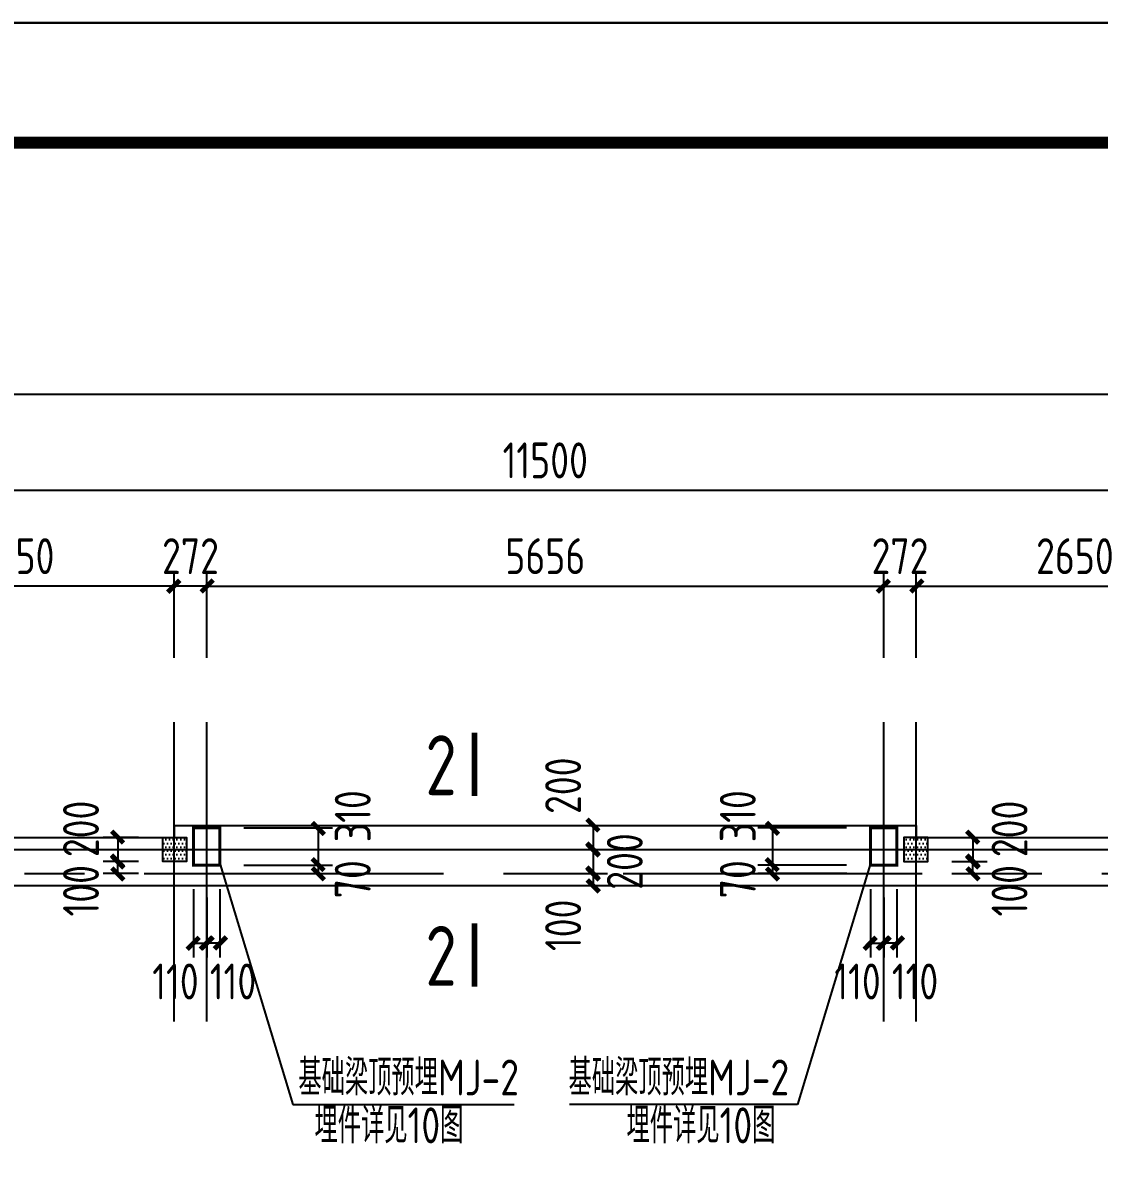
# Model space of a CAD drawing. Header units: millimetres. Extents: x 866309 to 879639, y 39442 to 44891.
# Drawn here: x 869509.7 to 869599.6, y 39947.2 to 40042.6 of the extents above; entities that cross this region are included whole.
import ezdxf

# ---------------------------------------------------------------- set-up
doc = ezdxf.new("R2010")
doc.units = ezdxf.units.MM
doc.header["$LTSCALE"] = 1000
doc.header["$MEASUREMENT"] = 0
doc.linetypes.add('CENTER', pattern=[2, 1.25, -0.25, 0.25, -0.25])
doc.linetypes.add('DOTE', pattern=[2.42, 2, -0.2, 0.02, -0.2])
doc.layers.add('1', color=4, linetype='Continuous', lineweight=70)
for name, color, linetype in [('DIM', 7, 'Continuous'), ('DOTE', 1, 'DOTE'), ('PUB_DIM', 3, 'Continuous'), ('尺寸标注', 7, 'Continuous'), ('层14', 2, 'Continuous'), ('标注', 7, 'Continuous'), ('梁', 4, 'Continuous'), ('梁集中标注', 2, 'Continuous')]:
    doc.layers.add(name, color=color, linetype=linetype)
doc.styles.add('GBHZ', font='gbenor.shx', dxfattribs={"width": 0.9, "bigfont": 'gbcbig.shx'})
doc.dimstyles.new('Y100', dxfattribs={"dimscale": 0, "dimtxt": 3, "dimasz": 0.01, "dimexe": 1.2, "dimexo": 2, "dimgap": 1, "dimtad": 1, "dimdec": 0, "dimlfac": 100, "dimzin": 0, "dimdsep": 46, "dimtxsty": 'GBHZ', "dimblk": 'DX', "dimcen": 0.09, "dimdle": 1, "dimclrd": 7, "dimclre": 7, "dimclrt": 7, "dimadec": 0, "dimazin": 0, "dimtfac": 1, "dimtdec": 0, "dimtix": 1, "dimtmove": 2, "dimatfit": 3, "dimldrblk": 'DX', "dimfxl": 0, "dimtolj": 1, "dimtzin": 0, "dimarcsym": 0})
pattern_1 = [(0, (0.5, -792.77768), (0.15625, 0.3125), [0, -0.3125])]

# ---------------------------------------------------------------- blocks, each defined once
blk = doc.blocks.new('DX')
at = {"color": 0, "linetype": 'ByBlock', "const_width": 40}
blk.add_lwpolyline([(-53.8, -51.2), (46.2, 48.8)], dxfattribs=at)
blk = doc.blocks.new('*D1648')
at = {"layer": 'Defpoints', "color": 0, "transparency": 16777216}
for p in [(869610.804, 40003.586), (869495.804, 39987.586), (869610.804, 39987.586)]:
    blk.add_point(p, dxfattribs=at)
at = {"layer": 'dim', "color": 7, "lineweight": -2, "transparency": 16777216}
for p, q in [((869495.804, 39989.586), (869495.804, 40004.786)), ((869610.804, 39989.586), (869610.804, 40004.786)), ((869495.814, 40003.586), (869610.794, 40003.586))]:
    blk.add_line(p, q, dxfattribs=at)
at = {"layer": 'dim', "color": 7, "lineweight": -2, "transparency": 16777216, "xscale": 0.01, "yscale": 0.01, "zscale": 0.01, "rotation": 180}
blk.add_blockref('DX', (869495.804, 40003.586), dxfattribs=at)
at = {"layer": 'dim', "color": 7, "lineweight": -2, "transparency": 16777216, "xscale": 0.01, "yscale": 0.01, "zscale": 0.01}
blk.add_blockref('DX', (869610.804, 40003.586), dxfattribs=at)
at = {"layer": 'dim', "color": 7, "transparency": 16777216, "insert": (869553.304, 40006.086), "char_height": 3, "attachment_point": 5, "style": 'GBHZ'}
blk.add_mtext('\\A1;11500', dxfattribs=at)
blk = doc.blocks.new('*D1654')
at = {"layer": 'Defpoints', "color": 0, "transparency": 16777216}
for p in [(869495.804, 40011.586), (869495.804, 39987.586), (869965.804, 39987.586)]:
    blk.add_point(p, dxfattribs=at)
at = {"layer": 'dim', "color": 7, "lineweight": -2, "transparency": 16777216}
for p, q in [((869495.804, 39989.586), (869495.804, 40012.786)), ((869965.804, 39989.586), (869965.804, 40012.786)), ((869965.794, 40011.586), (869495.814, 40011.586))]:
    blk.add_line(p, q, dxfattribs=at)
at = {"layer": 'dim', "color": 7, "lineweight": -2, "transparency": 16777216, "xscale": 0.01, "yscale": 0.01, "zscale": 0.01, "rotation": 180}
blk.add_blockref('DX', (869495.804, 40011.586), dxfattribs=at)
at = {"layer": 'dim', "color": 7, "lineweight": -2, "transparency": 16777216, "xscale": 0.01, "yscale": 0.01, "zscale": 0.01}
blk.add_blockref('DX', (869965.804, 40011.586), dxfattribs=at)
at = {"layer": 'dim', "color": 7, "transparency": 16777216, "insert": (869730.804, 40014.086), "char_height": 3, "attachment_point": 5, "style": 'GBHZ'}
blk.add_mtext('\\A1;47000', dxfattribs=at)
blk = doc.blocks.new('*D4746')
at = {"layer": 'Defpoints', "color": 0, "transparency": 16777216}
for p in [(869549.812, 39975.586), (869549.812, 39973.586), (869557.295, 39973.586)]:
    blk.add_point(p, dxfattribs=at)
at = {"layer": '梁', "color": 7, "lineweight": -2, "transparency": 16777216}
for p, q in [((869551.812, 39975.586), (869558.495, 39975.586)), ((869557.295, 39975.596), (869557.295, 39975.606)), ((869557.295, 39975.586), (869557.295, 39973.586)), ((869551.812, 39973.586), (869558.495, 39973.586)), ((869557.295, 39973.576), (869557.295, 39973.566))]:
    blk.add_line(p, q, dxfattribs=at)
at = {"layer": '梁', "color": 7, "lineweight": -2, "transparency": 16777216, "xscale": 0.01, "yscale": 0.01, "zscale": 0.01}
for p, rotation in [((869557.295, 39975.586), 270), ((869557.295, 39973.586), 90)]:
    blk.add_blockref('DX', p, dxfattribs=dict(at, rotation=rotation))
at = {"layer": '梁', "color": 7, "transparency": 16777216, "insert": (869554.795, 39978.912), "char_height": 3, "attachment_point": 5, "rotation": 90, "style": 'GBHZ'}
blk.add_mtext('\\A1;200', dxfattribs=at)
blk = doc.blocks.new('*D4747')
at = {"layer": 'Defpoints', "color": 0, "transparency": 16777216}
for p in [(869549.812, 39973.586), (869549.812, 39971.586), (869557.295, 39971.586)]:
    blk.add_point(p, dxfattribs=at)
at = {"layer": '梁', "color": 7, "lineweight": -2, "transparency": 16777216}
for p, q in [((869551.812, 39973.586), (869558.495, 39973.586)), ((869557.295, 39973.596), (869557.295, 39973.606)), ((869557.295, 39973.586), (869557.295, 39971.586)), ((869551.812, 39971.586), (869558.495, 39971.586)), ((869557.295, 39971.576), (869557.295, 39971.566))]:
    blk.add_line(p, q, dxfattribs=at)
at = {"layer": '梁', "color": 7, "lineweight": -2, "transparency": 16777216, "xscale": 0.01, "yscale": 0.01, "zscale": 0.01}
for p, rotation in [((869557.295, 39973.586), 270), ((869557.295, 39971.586), 90)]:
    blk.add_blockref('DX', p, dxfattribs=dict(at, rotation=rotation))
at = {"layer": '梁', "color": 7, "transparency": 16777216, "insert": (869559.948, 39972.586), "char_height": 3, "attachment_point": 5, "rotation": 90, "style": 'GBHZ'}
blk.add_mtext('\\A1;200', dxfattribs=at)
blk = doc.blocks.new('*D4748')
at = {"layer": 'Defpoints', "color": 0, "transparency": 16777216}
for p in [(869549.812, 39971.586), (869549.812, 39970.586), (869557.295, 39970.586)]:
    blk.add_point(p, dxfattribs=at)
at = {"layer": '梁', "color": 7, "lineweight": -2, "transparency": 16777216}
for p, q in [((869551.812, 39971.586), (869558.495, 39971.586)), ((869557.295, 39971.596), (869557.295, 39971.606)), ((869557.295, 39971.586), (869557.295, 39970.586)), ((869551.812, 39970.586), (869558.495, 39970.586)), ((869557.295, 39970.576), (869557.295, 39970.566))]:
    blk.add_line(p, q, dxfattribs=at)
at = {"layer": '梁', "color": 7, "lineweight": -2, "transparency": 16777216, "xscale": 0.01, "yscale": 0.01, "zscale": 0.01}
for p, rotation in [((869557.295, 39971.586), 270), ((869557.295, 39970.586), 90)]:
    blk.add_blockref('DX', p, dxfattribs=dict(at, rotation=rotation))
at = {"layer": '梁', "color": 7, "transparency": 16777216, "insert": (869554.795, 39967.255), "char_height": 3, "attachment_point": 5, "rotation": 90, "style": 'GBHZ'}
blk.add_mtext('\\A1;100', dxfattribs=at)
blk = doc.blocks.new('*D4981')
at = {"layer": 'Defpoints', "color": 0, "transparency": 16777216}
for p in [(869581.584, 39995.586), (869525.024, 39987.586), (869581.584, 39987.586)]:
    blk.add_point(p, dxfattribs=at)
at = {"layer": '层14', "color": 7, "lineweight": -2, "transparency": 16777216}
for p, q in [((869525.024, 39989.586), (869525.024, 39996.786)), ((869581.584, 39989.586), (869581.584, 39996.786)), ((869525.034, 39995.586), (869581.574, 39995.586))]:
    blk.add_line(p, q, dxfattribs=at)
at = {"layer": '层14', "color": 7, "lineweight": -2, "transparency": 16777216, "xscale": 0.01, "yscale": 0.01, "zscale": 0.01, "rotation": 180}
blk.add_blockref('DX', (869525.024, 39995.586), dxfattribs=at)
at = {"layer": '层14', "color": 7, "lineweight": -2, "transparency": 16777216, "xscale": 0.01, "yscale": 0.01, "zscale": 0.01}
blk.add_blockref('DX', (869581.584, 39995.586), dxfattribs=at)
at = {"layer": '层14', "color": 7, "transparency": 16777216, "insert": (869553.304, 39998.086), "char_height": 3, "attachment_point": 5, "style": 'GBHZ'}
blk.add_mtext('\\A1;5656', dxfattribs=at)
blk = doc.blocks.new('*D4982')
at = {"layer": 'Defpoints', "color": 0, "transparency": 16777216}
for p in [(869581.584, 39971.586), (869582.684, 39972.286), (869581.584, 39965.77)]:
    blk.add_point(p, dxfattribs=at)
at = {"layer": '标注', "color": 7, "lineweight": -2, "transparency": 16777216}
for p, q in [((869582.684, 39970.286), (869582.684, 39964.57)), ((869581.584, 39969.586), (869581.584, 39964.57)), ((869581.574, 39965.77), (869581.564, 39965.77)), ((869582.684, 39965.77), (869581.584, 39965.77)), ((869582.694, 39965.77), (869582.704, 39965.77))]:
    blk.add_line(p, q, dxfattribs=at)
at = {"layer": '标注', "color": 7, "lineweight": -2, "transparency": 16777216, "xscale": 0.01, "yscale": 0.01, "zscale": 0.01}
blk.add_blockref('DX', (869581.584, 39965.77), dxfattribs=at)
at = {"layer": '标注', "color": 7, "lineweight": -2, "transparency": 16777216, "xscale": 0.01, "yscale": 0.01, "zscale": 0.01, "rotation": 180}
blk.add_blockref('DX', (869582.684, 39965.77), dxfattribs=at)
at = {"layer": '标注', "color": 7, "transparency": 16777216, "insert": (869584.197, 39962.564), "char_height": 3, "attachment_point": 5, "style": 'GBHZ'}
blk.add_mtext('\\A1;110', dxfattribs=at)
blk = doc.blocks.new('*D4983')
at = {"layer": 'Defpoints', "color": 0, "transparency": 16777216}
for p in [(869580.484, 39972.286), (869581.584, 39971.586), (869581.584, 39965.77)]:
    blk.add_point(p, dxfattribs=at)
at = {"layer": '标注', "color": 7, "lineweight": -2, "transparency": 16777216}
for p, q in [((869580.484, 39970.286), (869580.484, 39964.57)), ((869581.584, 39969.586), (869581.584, 39964.57)), ((869580.474, 39965.77), (869580.464, 39965.77)), ((869580.484, 39965.77), (869581.584, 39965.77)), ((869581.594, 39965.77), (869581.604, 39965.77))]:
    blk.add_line(p, q, dxfattribs=at)
at = {"layer": '标注', "color": 7, "lineweight": -2, "transparency": 16777216, "xscale": 0.01, "yscale": 0.01, "zscale": 0.01}
blk.add_blockref('DX', (869580.484, 39965.77), dxfattribs=at)
at = {"layer": '标注', "color": 7, "lineweight": -2, "transparency": 16777216, "xscale": 0.01, "yscale": 0.01, "zscale": 0.01, "rotation": 180}
blk.add_blockref('DX', (869581.584, 39965.77), dxfattribs=at)
at = {"layer": '标注', "color": 7, "transparency": 16777216, "insert": (869579.391, 39962.564), "char_height": 3, "attachment_point": 5, "style": 'GBHZ'}
blk.add_mtext('\\A1;110', dxfattribs=at)
blk = doc.blocks.new('*D4984')
at = {"layer": 'Defpoints', "color": 0, "transparency": 16777216}
for p in [(869580.484, 39975.386), (869572.275, 39972.286), (869580.484, 39972.286)]:
    blk.add_point(p, dxfattribs=at)
at = {"layer": '标注', "color": 7, "lineweight": -2, "transparency": 16777216}
for p, q in [((869578.484, 39975.386), (869571.075, 39975.386)), ((869572.275, 39975.376), (869572.275, 39972.296)), ((869578.484, 39972.286), (869571.075, 39972.286))]:
    blk.add_line(p, q, dxfattribs=at)
at = {"layer": '标注', "color": 7, "lineweight": -2, "transparency": 16777216, "xscale": 0.01, "yscale": 0.01, "zscale": 0.01}
for p, rotation in [((869572.275, 39975.386), 90), ((869572.275, 39972.286), 270)]:
    blk.add_blockref('DX', p, dxfattribs=dict(at, rotation=rotation))
at = {"layer": '标注', "color": 7, "transparency": 16777216, "insert": (869569.389, 39976.367), "char_height": 3, "attachment_point": 5, "rotation": 90, "style": 'GBHZ'}
blk.add_mtext('\\A1;310', dxfattribs=at)
blk = doc.blocks.new('*D4985')
at = {"layer": 'Defpoints', "color": 0, "transparency": 16777216}
for p in [(869572.275, 39971.586), (869580.484, 39972.286), (869580.494, 39971.586)]:
    blk.add_point(p, dxfattribs=at)
at = {"layer": '标注', "color": 7, "lineweight": -2, "transparency": 16777216}
for p, q in [((869578.484, 39972.286), (869571.075, 39972.286)), ((869578.494, 39971.586), (869571.075, 39971.586)), ((869572.275, 39972.296), (869572.275, 39972.306)), ((869572.275, 39972.286), (869572.275, 39971.586)), ((869572.275, 39971.576), (869572.275, 39971.566))]:
    blk.add_line(p, q, dxfattribs=at)
at = {"layer": '标注', "color": 7, "lineweight": -2, "transparency": 16777216, "xscale": 0.01, "yscale": 0.01, "zscale": 0.01}
for p, rotation in [((869572.275, 39972.286), 270), ((869572.275, 39971.586), 90)]:
    blk.add_blockref('DX', p, dxfattribs=dict(at, rotation=rotation))
at = {"layer": '标注', "color": 7, "transparency": 16777216, "insert": (869569.389, 39971.101), "char_height": 3, "attachment_point": 5, "rotation": 90, "style": 'GBHZ'}
blk.add_mtext('\\A1;70', dxfattribs=at)
blk = doc.blocks.new('*D4986')
at = {"layer": 'Defpoints', "color": 0, "transparency": 16777216}
for p in [(869585.274, 39974.586), (869585.274, 39972.586), (869589.026, 39972.586)]:
    blk.add_point(p, dxfattribs=at)
at = {"layer": '标注', "color": 7, "lineweight": -2, "transparency": 16777216}
for p, q in [((869587.274, 39974.586), (869590.226, 39974.586)), ((869589.026, 39974.596), (869589.026, 39974.606)), ((869589.026, 39974.586), (869589.026, 39972.586)), ((869587.274, 39972.586), (869590.226, 39972.586)), ((869589.026, 39972.576), (869589.026, 39972.566))]:
    blk.add_line(p, q, dxfattribs=at)
at = {"layer": '标注', "color": 7, "lineweight": -2, "transparency": 16777216, "xscale": 0.01, "yscale": 0.01, "zscale": 0.01}
for p, rotation in [((869589.026, 39974.586), 270), ((869589.026, 39972.586), 90)]:
    blk.add_blockref('DX', p, dxfattribs=dict(at, rotation=rotation))
at = {"layer": '标注', "color": 7, "transparency": 16777216, "insert": (869592.093, 39975.308), "char_height": 3, "attachment_point": 5, "rotation": 90, "style": 'GBHZ'}
blk.add_mtext('\\A1;200', dxfattribs=at)
blk = doc.blocks.new('*D4987')
at = {"layer": 'Defpoints', "color": 0, "transparency": 16777216}
for p in [(869585.274, 39972.586), (869589.026, 39972.586), (869585.274, 39971.586)]:
    blk.add_point(p, dxfattribs=at)
at = {"layer": '标注', "color": 7, "lineweight": -2, "transparency": 16777216}
for p, q in [((869587.274, 39972.586), (869590.226, 39972.586)), ((869589.026, 39972.596), (869589.026, 39972.606)), ((869589.026, 39971.586), (869589.026, 39972.586)), ((869587.274, 39971.586), (869590.226, 39971.586)), ((869589.026, 39971.576), (869589.026, 39971.566))]:
    blk.add_line(p, q, dxfattribs=at)
at = {"layer": '标注', "color": 7, "lineweight": -2, "transparency": 16777216, "xscale": 0.01, "yscale": 0.01, "zscale": 0.01}
for p, rotation in [((869589.026, 39972.586), 270), ((869589.026, 39971.586), 90)]:
    blk.add_blockref('DX', p, dxfattribs=dict(at, rotation=rotation))
at = {"layer": '标注', "color": 7, "transparency": 16777216, "insert": (869592.093, 39970.142), "char_height": 3, "attachment_point": 5, "rotation": 90, "style": 'GBHZ'}
blk.add_mtext('\\A1;100', dxfattribs=at)
blk = doc.blocks.new('*D4988')
at = {"layer": 'Defpoints', "color": 0, "transparency": 16777216}
for p in [(869584.304, 39995.586), (869581.584, 39987.586), (869584.304, 39987.586)]:
    blk.add_point(p, dxfattribs=at)
at = {"layer": '层14', "color": 7, "lineweight": -2, "transparency": 16777216}
for p, q in [((869581.584, 39989.586), (869581.584, 39996.786)), ((869584.304, 39989.586), (869584.304, 39996.786)), ((869581.574, 39995.586), (869581.564, 39995.586)), ((869581.584, 39995.586), (869584.304, 39995.586)), ((869584.314, 39995.586), (869584.324, 39995.586))]:
    blk.add_line(p, q, dxfattribs=at)
at = {"layer": '层14', "color": 7, "lineweight": -2, "transparency": 16777216, "xscale": 0.01, "yscale": 0.01, "zscale": 0.01}
blk.add_blockref('DX', (869581.584, 39995.586), dxfattribs=at)
at = {"layer": '层14', "color": 7, "lineweight": -2, "transparency": 16777216, "xscale": 0.01, "yscale": 0.01, "zscale": 0.01, "rotation": 180}
blk.add_blockref('DX', (869584.304, 39995.586), dxfattribs=at)
at = {"layer": '层14', "color": 7, "transparency": 16777216, "insert": (869582.944, 39998.086), "char_height": 3, "attachment_point": 5, "style": 'GBHZ'}
blk.add_mtext('\\A1;272', dxfattribs=at)
blk = doc.blocks.new('*D4989')
at = {"layer": 'Defpoints', "color": 0, "transparency": 16777216}
for p in [(869610.804, 39995.586), (869584.304, 39987.586), (869610.804, 39987.586)]:
    blk.add_point(p, dxfattribs=at)
at = {"layer": '层14', "color": 7, "lineweight": -2, "transparency": 16777216}
for p, q in [((869584.304, 39989.586), (869584.304, 39996.786)), ((869610.804, 39989.586), (869610.804, 39996.786)), ((869584.314, 39995.586), (869610.794, 39995.586))]:
    blk.add_line(p, q, dxfattribs=at)
at = {"layer": '层14', "color": 7, "lineweight": -2, "transparency": 16777216, "xscale": 0.01, "yscale": 0.01, "zscale": 0.01, "rotation": 180}
blk.add_blockref('DX', (869584.304, 39995.586), dxfattribs=at)
at = {"layer": '层14', "color": 7, "lineweight": -2, "transparency": 16777216, "xscale": 0.01, "yscale": 0.01, "zscale": 0.01}
blk.add_blockref('DX', (869610.804, 39995.586), dxfattribs=at)
at = {"layer": '层14', "color": 7, "transparency": 16777216, "insert": (869597.554, 39998.086), "char_height": 3, "attachment_point": 5, "style": 'GBHZ'}
blk.add_mtext('\\A1;2650', dxfattribs=at)
blk = doc.blocks.new('*D5019')
at = {"layer": 'Defpoints', "color": 0, "transparency": 16777216}
for p in [(869523.924, 39972.286), (869525.024, 39971.586), (869525.024, 39965.77)]:
    blk.add_point(p, dxfattribs=at)
at = {"layer": '标注', "color": 7, "lineweight": -2, "transparency": 16777216}
for p, q in [((869523.924, 39970.286), (869523.924, 39964.57)), ((869525.024, 39969.586), (869525.024, 39964.57)), ((869523.914, 39965.77), (869523.904, 39965.77)), ((869523.924, 39965.77), (869525.024, 39965.77)), ((869525.034, 39965.77), (869525.044, 39965.77))]:
    blk.add_line(p, q, dxfattribs=at)
at = {"layer": '标注', "color": 7, "lineweight": -2, "transparency": 16777216, "xscale": 0.01, "yscale": 0.01, "zscale": 0.01}
blk.add_blockref('DX', (869523.924, 39965.77), dxfattribs=at)
at = {"layer": '标注', "color": 7, "lineweight": -2, "transparency": 16777216, "xscale": 0.01, "yscale": 0.01, "zscale": 0.01, "rotation": 180}
blk.add_blockref('DX', (869525.024, 39965.77), dxfattribs=at)
at = {"layer": '标注', "color": 7, "transparency": 16777216, "insert": (869522.411, 39962.564), "char_height": 3, "attachment_point": 5, "style": 'GBHZ'}
blk.add_mtext('\\A1;110', dxfattribs=at)
blk = doc.blocks.new('*D5020')
at = {"layer": 'Defpoints', "color": 0, "transparency": 16777216}
for p in [(869525.024, 39971.586), (869526.124, 39972.286), (869525.024, 39965.77)]:
    blk.add_point(p, dxfattribs=at)
at = {"layer": '标注', "color": 7, "lineweight": -2, "transparency": 16777216}
for p, q in [((869526.124, 39970.286), (869526.124, 39964.57)), ((869525.024, 39969.586), (869525.024, 39964.57)), ((869525.014, 39965.77), (869525.004, 39965.77)), ((869526.124, 39965.77), (869525.024, 39965.77)), ((869526.134, 39965.77), (869526.144, 39965.77))]:
    blk.add_line(p, q, dxfattribs=at)
at = {"layer": '标注', "color": 7, "lineweight": -2, "transparency": 16777216, "xscale": 0.01, "yscale": 0.01, "zscale": 0.01}
blk.add_blockref('DX', (869525.024, 39965.77), dxfattribs=at)
at = {"layer": '标注', "color": 7, "lineweight": -2, "transparency": 16777216, "xscale": 0.01, "yscale": 0.01, "zscale": 0.01, "rotation": 180}
blk.add_blockref('DX', (869526.124, 39965.77), dxfattribs=at)
at = {"layer": '标注', "color": 7, "transparency": 16777216, "insert": (869527.217, 39962.564), "char_height": 3, "attachment_point": 5, "style": 'GBHZ'}
blk.add_mtext('\\A1;110', dxfattribs=at)
blk = doc.blocks.new('*D5021')
at = {"layer": 'Defpoints', "color": 0, "transparency": 16777216}
for p in [(869526.124, 39975.386), (869526.124, 39972.286), (869534.333, 39972.286)]:
    blk.add_point(p, dxfattribs=at)
at = {"layer": '标注', "color": 7, "lineweight": -2, "transparency": 16777216}
for p, q in [((869528.124, 39975.386), (869535.533, 39975.386)), ((869534.333, 39975.376), (869534.333, 39972.296)), ((869528.124, 39972.286), (869535.533, 39972.286))]:
    blk.add_line(p, q, dxfattribs=at)
at = {"layer": '标注', "color": 7, "lineweight": -2, "transparency": 16777216, "xscale": 0.01, "yscale": 0.01, "zscale": 0.01}
for p, rotation in [((869534.333, 39975.386), 90), ((869534.333, 39972.286), 270)]:
    blk.add_blockref('DX', p, dxfattribs=dict(at, rotation=rotation))
at = {"layer": '标注', "color": 7, "transparency": 16777216, "insert": (869537.22, 39976.367), "char_height": 3, "attachment_point": 5, "rotation": 90, "style": 'GBHZ'}
blk.add_mtext('\\A1;310', dxfattribs=at)
blk = doc.blocks.new('*D5022')
at = {"layer": 'Defpoints', "color": 0, "transparency": 16777216}
for p in [(869526.114, 39971.586), (869526.124, 39972.286), (869534.333, 39971.586)]:
    blk.add_point(p, dxfattribs=at)
at = {"layer": '标注', "color": 7, "lineweight": -2, "transparency": 16777216}
for p, q in [((869528.114, 39971.586), (869535.533, 39971.586)), ((869528.124, 39972.286), (869535.533, 39972.286)), ((869534.333, 39972.296), (869534.333, 39972.306)), ((869534.333, 39972.286), (869534.333, 39971.586)), ((869534.333, 39971.576), (869534.333, 39971.566))]:
    blk.add_line(p, q, dxfattribs=at)
at = {"layer": '标注', "color": 7, "lineweight": -2, "transparency": 16777216, "xscale": 0.01, "yscale": 0.01, "zscale": 0.01}
for p, rotation in [((869534.333, 39972.286), 270), ((869534.333, 39971.586), 90)]:
    blk.add_blockref('DX', p, dxfattribs=dict(at, rotation=rotation))
at = {"layer": '标注', "color": 7, "transparency": 16777216, "insert": (869537.22, 39971.101), "char_height": 3, "attachment_point": 5, "rotation": 90, "style": 'GBHZ'}
blk.add_mtext('\\A1;70', dxfattribs=at)
blk = doc.blocks.new('*D5023')
at = {"layer": 'Defpoints', "color": 0, "transparency": 16777216}
for p in [(869521.334, 39974.586), (869517.582, 39972.586), (869521.334, 39972.586)]:
    blk.add_point(p, dxfattribs=at)
at = {"layer": '标注', "color": 7, "lineweight": -2, "transparency": 16777216}
for p, q in [((869519.334, 39974.586), (869516.382, 39974.586)), ((869517.582, 39974.596), (869517.582, 39974.606)), ((869517.582, 39974.586), (869517.582, 39972.586)), ((869519.334, 39972.586), (869516.382, 39972.586)), ((869517.582, 39972.576), (869517.582, 39972.566))]:
    blk.add_line(p, q, dxfattribs=at)
at = {"layer": '标注', "color": 7, "lineweight": -2, "transparency": 16777216, "xscale": 0.01, "yscale": 0.01, "zscale": 0.01}
for p, rotation in [((869517.582, 39974.586), 270), ((869517.582, 39972.586), 90)]:
    blk.add_blockref('DX', p, dxfattribs=dict(at, rotation=rotation))
at = {"layer": '标注', "color": 7, "transparency": 16777216, "insert": (869514.516, 39975.308), "char_height": 3, "attachment_point": 5, "rotation": 90, "style": 'GBHZ'}
blk.add_mtext('\\A1;200', dxfattribs=at)
blk = doc.blocks.new('*D5024')
at = {"layer": 'Defpoints', "color": 0, "transparency": 16777216}
for p in [(869517.582, 39972.586), (869521.334, 39972.586), (869521.334, 39971.586)]:
    blk.add_point(p, dxfattribs=at)
at = {"layer": '标注', "color": 7, "lineweight": -2, "transparency": 16777216}
for p, q in [((869519.334, 39972.586), (869516.382, 39972.586)), ((869517.582, 39972.596), (869517.582, 39972.606)), ((869517.582, 39971.586), (869517.582, 39972.586)), ((869519.334, 39971.586), (869516.382, 39971.586)), ((869517.582, 39971.576), (869517.582, 39971.566))]:
    blk.add_line(p, q, dxfattribs=at)
at = {"layer": '标注', "color": 7, "lineweight": -2, "transparency": 16777216, "xscale": 0.01, "yscale": 0.01, "zscale": 0.01}
for p, rotation in [((869517.582, 39972.586), 270), ((869517.582, 39971.586), 90)]:
    blk.add_blockref('DX', p, dxfattribs=dict(at, rotation=rotation))
at = {"layer": '标注', "color": 7, "transparency": 16777216, "insert": (869514.516, 39970.142), "char_height": 3, "attachment_point": 5, "rotation": 90, "style": 'GBHZ'}
blk.add_mtext('\\A1;100', dxfattribs=at)
blk = doc.blocks.new('*D5025')
at = {"layer": 'Defpoints', "color": 0, "transparency": 16777216}
for p in [(869522.304, 39995.586), (869522.304, 39987.586), (869525.024, 39987.586)]:
    blk.add_point(p, dxfattribs=at)
at = {"layer": '层14', "color": 7, "lineweight": -2, "transparency": 16777216}
for p, q in [((869522.304, 39989.586), (869522.304, 39996.786)), ((869525.024, 39989.586), (869525.024, 39996.786)), ((869522.294, 39995.586), (869522.284, 39995.586)), ((869525.024, 39995.586), (869522.304, 39995.586)), ((869525.034, 39995.586), (869525.044, 39995.586))]:
    blk.add_line(p, q, dxfattribs=at)
at = {"layer": '层14', "color": 7, "lineweight": -2, "transparency": 16777216, "xscale": 0.01, "yscale": 0.01, "zscale": 0.01}
blk.add_blockref('DX', (869522.304, 39995.586), dxfattribs=at)
at = {"layer": '层14', "color": 7, "lineweight": -2, "transparency": 16777216, "xscale": 0.01, "yscale": 0.01, "zscale": 0.01, "rotation": 180}
blk.add_blockref('DX', (869525.024, 39995.586), dxfattribs=at)
at = {"layer": '层14', "color": 7, "transparency": 16777216, "insert": (869523.664, 39998.086), "char_height": 3, "attachment_point": 5, "style": 'GBHZ'}
blk.add_mtext('\\A1;272', dxfattribs=at)
blk = doc.blocks.new('*D5026')
at = {"layer": 'Defpoints', "color": 0, "transparency": 16777216}
for p in [(869495.804, 39995.586), (869495.804, 39987.586), (869522.304, 39987.586)]:
    blk.add_point(p, dxfattribs=at)
at = {"layer": '层14', "color": 7, "lineweight": -2, "transparency": 16777216}
for p, q in [((869495.804, 39989.586), (869495.804, 39996.786)), ((869522.304, 39989.586), (869522.304, 39996.786)), ((869522.294, 39995.586), (869495.814, 39995.586))]:
    blk.add_line(p, q, dxfattribs=at)
at = {"layer": '层14', "color": 7, "lineweight": -2, "transparency": 16777216, "xscale": 0.01, "yscale": 0.01, "zscale": 0.01, "rotation": 180}
blk.add_blockref('DX', (869495.804, 39995.586), dxfattribs=at)
at = {"layer": '层14', "color": 7, "lineweight": -2, "transparency": 16777216, "xscale": 0.01, "yscale": 0.01, "zscale": 0.01}
blk.add_blockref('DX', (869522.304, 39995.586), dxfattribs=at)
at = {"layer": '层14', "color": 7, "transparency": 16777216, "insert": (869509.054, 39998.086), "char_height": 3, "attachment_point": 5, "style": 'GBHZ'}
blk.add_mtext('\\A1;2650', dxfattribs=at)

msp = doc.modelspace()

# ---------------------------------------------------------------- hatches: boundary and pattern name
at = {"layer": '层14'}
h = msp.add_hatch(dxfattribs=at)
h.set_pattern_fill('DOTS', color=256, scale=5)
h.set_pattern_definition(pattern_1)
h.paths.add_polyline_path([(869521.344, 39972.586), (869523.344, 39972.586), (869523.344, 39974.586), (869521.344, 39974.586)])
h = msp.add_hatch(dxfattribs=at)
h.set_pattern_fill('DOTS', color=256, scale=5)
h.set_pattern_definition(pattern_1)
h.paths.add_polyline_path([(869585.264, 39972.586), (869583.264, 39972.586), (869583.264, 39974.586), (869585.264, 39974.586)])

# ---------------------------------------------------------------- linework, layer by layer
at = {"color": 0}
for p, q in [((870241.527, 40042.627), (869400.527, 40042.627)), ((869400.527, 40042.627), (870241.527, 40042.627))]:
    msp.add_line(p, q, dxfattribs=at)
at = {"color": 0, "const_width": 1}
msp.add_lwpolyline([(870231.527, 39458.627), (869425.527, 39458.627), (869425.527, 40032.627), (870231.527, 40032.627)], close=True, dxfattribs=at)
at = {"layer": '1', "color": 2, "const_width": 0.48}
for points in [[(869547.4, 39983.336), (869547.4, 39978.053)], [(869547.4, 39967.413), (869547.4, 39962.13)]]:
    msp.add_lwpolyline(points, dxfattribs=at)
at = {"layer": 'DOTE', "linetype": 'CENTER', "ltscale": 0.02}
for p, q in [((869522.304, 39959.22), (869522.304, 39987.586)), ((869525.024, 39959.22), (869525.024, 39987.586)), ((869581.584, 39959.22), (869581.584, 39987.586)), ((869584.304, 39959.22), (869584.304, 39987.586)), ((869479.804, 39971.586), (869981.804, 39971.586))]:
    msp.add_line(p, q, dxfattribs=at)
at = {"layer": '尺寸标注', "color": 6, "linetype": 'ByBlock', "const_width": 0.25}
for points in [[(869523.924, 39975.386), (869526.124, 39975.386), (869526.124, 39972.286), (869523.924, 39972.286), (869523.924, 39975.386)], [(869582.684, 39975.386), (869580.484, 39975.386), (869580.484, 39972.286), (869582.684, 39972.286), (869582.684, 39975.386)]]:
    msp.add_lwpolyline(points, dxfattribs=at)
at = {"layer": '层14'}
for points in [[(869521.344, 39974.586), (869523.344, 39974.586), (869523.344, 39972.586), (869521.344, 39972.586)], [(869585.264, 39974.586), (869583.264, 39974.586), (869583.264, 39972.586), (869585.264, 39972.586)]]:
    msp.add_lwpolyline(points, close=True, dxfattribs=at)
at = {"layer": '标注'}
for p, q in [((869526.154, 39972.336), (869532.219, 39952.29)), ((869580.454, 39972.336), (869574.389, 39952.29)), ((869532.219, 39952.29), (869550.711, 39952.29)), ((869574.389, 39952.29), (869555.342, 39952.29))]:
    msp.add_line(p, q, dxfattribs=at)
at = {"layer": '梁'}
for p, q in [((869522.304, 39975.586), (869584.304, 39975.586)), ((869522.304, 39975.586), (869522.304, 39974.586)), ((869584.304, 39975.586), (869584.304, 39974.586)), ((869493.804, 39974.586), (869522.804, 39974.586)), ((869583.804, 39974.586), (869674.864, 39974.586)), ((869499.804, 39973.586), (869722.304, 39973.586)), ((869499.804, 39970.586), (869722.304, 39970.586))]:
    msp.add_line(p, q, dxfattribs=at)

# ---------------------------------------------------------------- texts
at = {"layer": 'PUB_DIM', "style": 'GBHZ', "width": 0.9}
for p in [(869543.29, 39978.125), (869543.29, 39962.202)]:
    msp.add_text('2', height=5, dxfattribs=at).set_placement(p)
at = {"layer": '梁集中标注', "style": 'GBHZ', "width": 0.9}
for s, p in [('基础梁顶预埋MJ-2', (869532.674, 39953.047)), ('基础梁顶预埋MJ-2', (869555.249, 39953.047)), ('埋件详见10图', (869534.022, 39949.049)), ('埋件详见10图', (869560.088, 39949.049))]:
    msp.add_text(s, height=3, dxfattribs=at).set_placement(p)

# ---------------------------------------------------------------- dimensions: what is measured, and where the dimension line sits
at = {"layer": 'dim'}
for base, p1, p2, picture, middle in [((869495.804, 40011.586), (869965.804, 39987.586), (869495.804, 39987.586), '*D1654', (869730.804, 40014.086)), ((869610.804, 40003.586), (869495.804, 39987.586), (869610.804, 39987.586), '*D1648', (869553.304, 40006.086))]:
    dim = msp.add_linear_dim(base=base, p1=p1, p2=p2, dimstyle='Y100', override={"dimscale": 1}, dxfattribs=at)
    dim.commit()
    dim.dimension.update_dxf_attribs({"geometry": picture, "text_midpoint": middle})
at = {"layer": '层14'}
for base, p1, p2, picture, middle in [((869495.804, 39995.586), (869522.304, 39987.586), (869495.804, 39987.586), '*D5026', (869509.054, 39998.086)), ((869522.304, 39995.586), (869525.024, 39987.586), (869522.304, 39987.586), '*D5025', (869523.664, 39998.086))]:
    dim = msp.add_linear_dim(base=base, p1=p1, p2=p2, angle=180, dimstyle='Y100', override={"dimscale": 1, "dimfxl": 2}, dxfattribs=at)
    dim.commit()
    dim.dimension.update_dxf_attribs({"geometry": picture, "text_midpoint": middle})
for base, p1, p2, picture, middle in [((869581.584, 39995.586), (869525.024, 39987.586), (869581.584, 39987.586), '*D4981', (869553.304, 39998.086)), ((869584.304, 39995.586), (869581.584, 39987.586), (869584.304, 39987.586), '*D4988', (869582.944, 39998.086)), ((869610.804, 39995.586), (869584.304, 39987.586), (869610.804, 39987.586), '*D4989', (869597.554, 39998.086))]:
    dim = msp.add_linear_dim(base=base, p1=p1, p2=p2, dimstyle='Y100', override={"dimscale": 1, "dimfxl": 2}, dxfattribs=at)
    dim.commit()
    dim.dimension.update_dxf_attribs({"geometry": picture, "text_midpoint": middle})
at = {"layer": '标注'}
for base, p1, p2, angle, picture, middle in [((869534.333, 39972.286), (869526.124, 39975.386), (869526.124, 39972.286), 270, '*D5021', (869537.22, 39976.367)), ((869572.275, 39972.286), (869580.484, 39975.386), (869580.484, 39972.286), 270, '*D4984', (869569.389, 39976.367)), ((869517.582, 39972.586), (869521.334, 39974.586), (869521.334, 39972.586), 270, '*D5023', (869514.516, 39975.308)), ((869589.026, 39972.586), (869585.274, 39974.586), (869585.274, 39972.586), 270, '*D4986', (869592.093, 39975.308)), ((869517.582, 39972.586), (869521.334, 39971.586), (869521.334, 39972.586), 90, '*D5024', (869514.516, 39970.142)), ((869589.026, 39972.586), (869585.274, 39971.586), (869585.274, 39972.586), 90, '*D4987', (869592.093, 39970.142)), ((869534.333, 39971.586), (869526.124, 39972.286), (869526.114, 39971.586), 270, '*D5022', (869537.22, 39971.101)), ((869572.275, 39971.586), (869580.484, 39972.286), (869580.494, 39971.586), 270, '*D4985', (869569.389, 39971.101)), ((869525.024, 39965.77), (869526.124, 39972.286), (869525.024, 39971.586), 180, '*D5020', (869527.217, 39962.564)), ((869581.584, 39965.77), (869582.684, 39972.286), (869581.584, 39971.586), 180, '*D4982', (869584.197, 39962.564))]:
    dim = msp.add_linear_dim(base=base, p1=p1, p2=p2, angle=angle, dimstyle='Y100', override={"dimscale": 1, "dimfxl": 2}, dxfattribs=at)
    dim.commit()
    dim.dimension.update_dxf_attribs({"geometry": picture, "text_midpoint": middle, "dimtype": 160})
for base, p1, p2, picture, middle in [((869525.024, 39965.77), (869523.924, 39972.286), (869525.024, 39971.586), '*D5019', (869522.411, 39962.564)), ((869581.584, 39965.77), (869580.484, 39972.286), (869581.584, 39971.586), '*D4983', (869579.391, 39962.564))]:
    dim = msp.add_linear_dim(base=base, p1=p1, p2=p2, dimstyle='Y100', override={"dimscale": 1, "dimfxl": 2}, dxfattribs=at)
    dim.commit()
    dim.dimension.update_dxf_attribs({"geometry": picture, "text_midpoint": middle, "dimtype": 160})
at = {"layer": '梁'}
for base, p1, p2, picture, middle in [((869557.295, 39973.586), (869549.812, 39975.586), (869549.812, 39973.586), '*D4746', (869554.795, 39978.912)), ((869557.295, 39971.586), (869549.812, 39973.586), (869549.812, 39971.586), '*D4747', (869559.948, 39972.586)), ((869557.295, 39970.586), (869549.812, 39971.586), (869549.812, 39970.586), '*D4748', (869554.795, 39967.255))]:
    dim = msp.add_linear_dim(base=base, p1=p1, p2=p2, angle=270, dimstyle='Y100', override={"dimscale": 1, "dimfxl": 2}, dxfattribs=at)
    dim.commit()
    dim.dimension.update_dxf_attribs({"geometry": picture, "text_midpoint": middle, "dimtype": 160})

doc.saveas('drawing.dxf')
